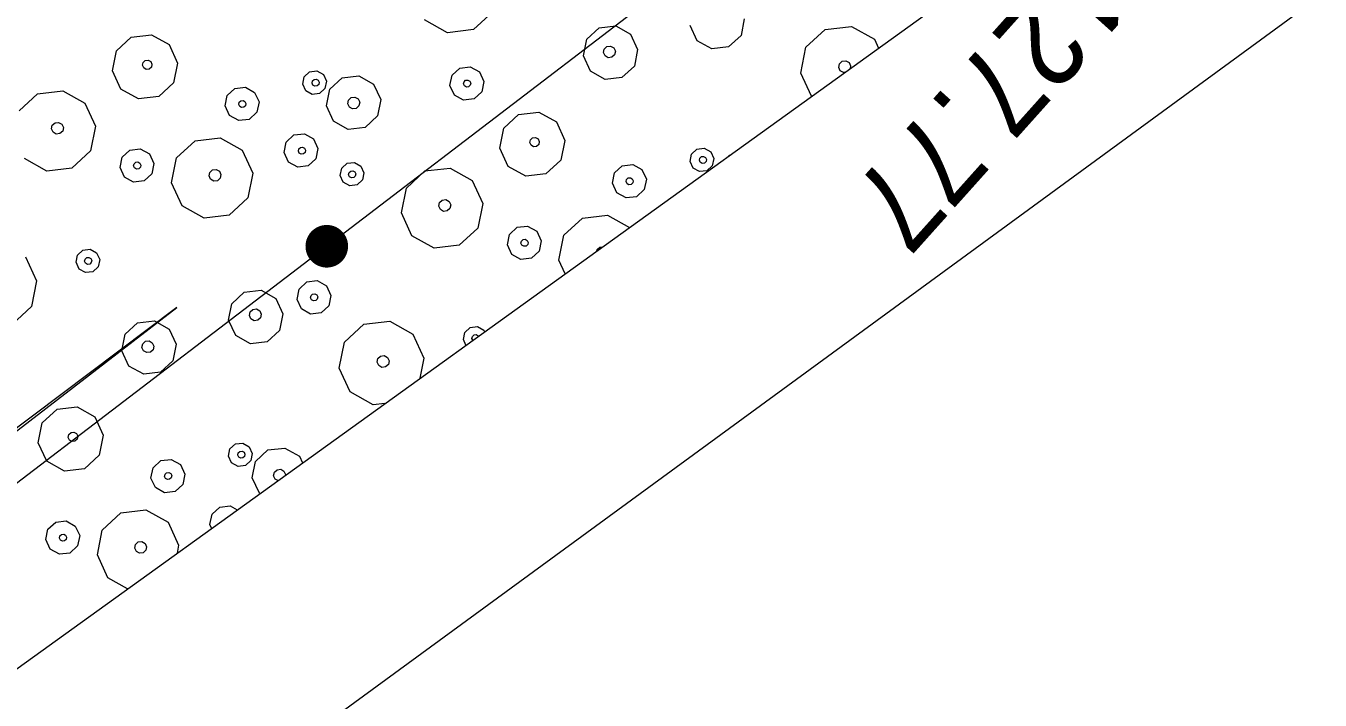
# Model space of a CAD drawing. Header units: metres. Extents: x -2858 to 512, y -1995 to 1252.
# Drawn here: x -453.65 to -447.58, y -183.69 to -180.53 of the extents above; entities that cross this region are included whole.
import ezdxf
from ezdxf.enums import TextEntityAlignment as Align

# ---------------------------------------------------------------- set-up
doc = ezdxf.new("R2010")
doc.units = ezdxf.units.M
for name, color, linetype in [('Calque commun', 7, 'Continuous'), ('Calque15', 7, 'Continuous'), ('Calque7', 7, 'Continuous'), ('Calque8', 7, 'Continuous')]:
    doc.layers.add(name, color=color, linetype=linetype)
doc.styles.add('Arial12', font='arial.ttf', dxfattribs={"width": 0.9, "height": 0.41584})

# ---------------------------------------------------------------- blocks, each defined once
blk = doc.blocks.new('GeoRond')
at = {"linetype": 'Continuous', "ltscale": 2.5, "const_width": 0.499, "flags": 128}
blk.add_lwpolyline([(-0.2505, 0, 1), (0.2505, 0, 1)], format="xyb", close=True, dxfattribs=at)
blk = doc.blocks.new('geometrebondepartleger')
at = {"layer": 'Calque7', "color": 1, "linetype": 'Continuous', "lineweight": 9}
blk.add_polyline3d([(141.2008, 124.9129, 79), (146.0805, 124.0046, 79), (151.5015, 122.9015, 79), (157.3363, 121.7891, 79), (165.9825, 119.9858, 79), (155.3815, 121.9588, 79), (170.0435, 119.0562, 79)], dxfattribs=at)
at = {"layer": 'Calque8', "color": 0, "linetype": 'ByBlock', "lineweight": -2, "xscale": 0.1999999977532173, "yscale": 0.1999999977532173, "zscale": 0.1999999977532173, "rotation": 349.2065595604402}
blk.add_blockref('GeoRond', (154.6983, 122.292, 79), dxfattribs=at)
at = {"layer": 'Calque15', "color": 1, "linetype": 'ByBlock', "lineweight": -2, "style": 'Arial12', "width": 0.9}
blk.add_text('127.77', height=0.41584, dxfattribs=at).set_placement((151.3134, 124.3667, 206.7689), align=Align.TOP_LEFT)
blk = doc.blocks.new('pattern')
at = {"layer": 'Calque commun', "color": 54, "linetype": 'Continuous', "lineweight": 9}
for p, q in [((82.029, 112.2355), (82.047, 112.2771)), ((82.0558, 112.1148), (82.029, 112.2355)), ((82.1902, 112.2197), (82.1971, 112.2356)), ((82.1939, 112.2028), (82.1902, 112.2197)), ((82.1971, 112.2356), (82.2075, 112.2418)), ((82.2379, 112.2351), (82.2422, 112.2313)), ((82.2459, 112.2144), (82.239, 112.1985)), ((82.2422, 112.2313), (82.2459, 112.2144)), ((82.2069, 112.1914), (82.1939, 112.2028)), ((82.2241, 112.1897), (82.2069, 112.1914)), ((82.239, 112.1985), (82.2241, 112.1897)), ((82.4255, 112.1938), (82.378, 112.0841)), ((82.1485, 112.033), (82.0558, 112.1148)), ((82.378, 112.0841), (82.2715, 112.0213)), ((82.8878, 112.0913), (82.8866, 112.0923)), ((82.8939, 112.0907), (82.8878, 112.0913)), ((82.2715, 112.0213), (82.1485, 112.033)), ((82.9353, 112.0152), (82.9491, 112.047)), ((82.9491, 112.047), (82.9789, 112.0645)), ((82.971, 112.0148), (82.9751, 112.0243)), ((82.9751, 112.0243), (82.984, 112.0296)), ((82.9789, 112.0645), (83.0133, 112.0613)), ((82.984, 112.0296), (82.9944, 112.0286)), ((82.9944, 112.0286), (83.0022, 112.0218)), ((83.0022, 112.0218), (83.0044, 112.0116)), ((83.0133, 112.0613), (83.0393, 112.0384)), ((83.0393, 112.0384), (83.0468, 112.0046)), ((82.9428, 111.9814), (82.9353, 112.0152)), ((82.9688, 111.9585), (82.9428, 111.9814)), ((82.9732, 112.0047), (82.971, 112.0148)), ((82.981, 111.9978), (82.9732, 112.0047)), ((82.9913, 111.9968), (82.981, 111.9978)), ((83.0003, 112.0021), (82.9913, 111.9968)), ((83.0044, 112.0116), (83.0003, 112.0021)), ((83.033, 111.9728), (83.0032, 111.9552)), ((83.0468, 112.0046), (83.033, 111.9728)), ((83.4795, 111.8523), (83.4538, 111.9675)), ((83.0032, 111.9552), (82.9688, 111.9585)), ((83.2324, 111.8759), (83.275, 111.9011)), ((83.275, 111.9011), (83.3242, 111.8964)), ((83.6157, 111.9256), (83.6062, 111.9339)), ((83.6329, 111.9239), (83.6157, 111.9256)), ((83.638, 111.9269), (83.6329, 111.9239)), ((83.2127, 111.8306), (83.2324, 111.8759)), ((83.2791, 111.835), (83.288, 111.8403)), ((83.288, 111.8403), (83.2983, 111.8393)), ((83.2983, 111.8393), (83.3061, 111.8324)), ((83.3242, 111.8964), (83.3613, 111.8637)), ((83.3613, 111.8637), (83.372, 111.8154)), ((83.5684, 111.7738), (83.4795, 111.8523)), ((83.8168, 111.8876), (83.7887, 111.8228)), ((83.2235, 111.7823), (83.2127, 111.8306)), ((83.2606, 111.7496), (83.2235, 111.7823)), ((83.2749, 111.8255), (83.2791, 111.835)), ((83.2772, 111.8153), (83.2749, 111.8255)), ((83.285, 111.8085), (83.2772, 111.8153)), ((83.2953, 111.8075), (83.285, 111.8085)), ((83.3043, 111.8127), (83.2953, 111.8075)), ((83.3084, 111.8223), (83.3043, 111.8127)), ((83.3061, 111.8324), (83.3084, 111.8223)), ((83.372, 111.8154), (83.3523, 111.77)), ((83.7887, 111.8228), (83.6865, 111.7625)), ((84.2683, 111.7803), (84.2715, 111.7875)), ((84.2759, 111.7465), (84.2683, 111.7803)), ((84.3061, 111.7774), (84.3071, 111.7797)), ((82.3656, 111.7169), (82.4337, 111.7572)), ((82.4337, 111.7572), (82.5125, 111.7496)), ((82.5125, 111.7496), (82.5718, 111.6973)), ((83.3098, 111.7449), (83.2606, 111.7496)), ((83.3523, 111.77), (83.3098, 111.7449)), ((83.6865, 111.7625), (83.5684, 111.7738)), ((83.7767, 111.701), (83.8193, 111.7261)), ((83.8193, 111.7261), (83.8685, 111.7214)), ((83.8685, 111.7214), (83.9056, 111.6887)), ((84.3018, 111.7236), (84.2759, 111.7465)), ((84.3363, 111.7203), (84.3018, 111.7236)), ((84.3084, 111.7673), (84.3061, 111.7774)), ((84.3161, 111.7604), (84.3084, 111.7673)), ((84.3265, 111.7594), (84.3161, 111.7604)), ((84.3354, 111.7647), (84.3265, 111.7594)), ((84.3389, 111.7727), (84.3354, 111.7647)), ((84.3661, 111.7379), (84.3363, 111.7203)), ((84.3774, 111.7642), (84.3661, 111.7379)), ((82.5718, 111.6973), (82.589, 111.6201)), ((83.757, 111.6556), (83.7767, 111.701)), ((83.8192, 111.6505), (83.8234, 111.66)), ((83.8234, 111.66), (83.8323, 111.6653)), ((83.8323, 111.6653), (83.8427, 111.6643)), ((83.8427, 111.6643), (83.8504, 111.6574)), ((83.8504, 111.6574), (83.8527, 111.6473)), ((83.9056, 111.6887), (83.9163, 111.6404)), ((84.5046, 111.5443), (84.5538, 111.6577)), ((84.5538, 111.6577), (84.6373, 111.707)), ((84.8345, 111.6636), (84.876, 111.627)), ((82.589, 111.6201), (82.5575, 111.5475)), ((83.7678, 111.6074), (83.757, 111.6556)), ((83.8049, 111.5746), (83.7678, 111.6074)), ((83.8215, 111.6404), (83.8192, 111.6505)), ((83.8293, 111.6335), (83.8215, 111.6404)), ((83.8396, 111.6325), (83.8293, 111.6335)), ((83.8486, 111.6378), (83.8396, 111.6325)), ((83.8527, 111.6473), (83.8486, 111.6378)), ((83.9163, 111.6404), (83.8967, 111.5951)), ((84.876, 111.627), (84.9028, 111.5064)), ((83.8541, 111.5699), (83.8049, 111.5746)), ((83.8967, 111.5951), (83.8541, 111.5699)), ((84.5315, 111.4236), (84.5046, 111.5443)), ((84.6658, 111.5286), (84.6727, 111.5444)), ((84.6727, 111.5444), (84.6876, 111.5532)), ((84.6876, 111.5532), (84.7049, 111.5516)), ((84.7049, 111.5516), (84.7178, 111.5401)), ((84.7178, 111.5401), (84.7216, 111.5232)), ((85.287, 111.5297), (85.3005, 111.561)), ((85.3872, 111.522), (85.3941, 111.5379)), ((85.3941, 111.5379), (85.3972, 111.5397)), ((82.8062, 111.4394), (82.8743, 111.4796)), ((82.8743, 111.4796), (82.953, 111.4721)), ((83.3518, 111.469), (83.4335, 111.5173)), ((83.4335, 111.5173), (83.528, 111.5082)), ((83.528, 111.5082), (83.5992, 111.4454)), ((84.6696, 111.5117), (84.6658, 111.5286)), ((84.6826, 111.5002), (84.6696, 111.5117)), ((84.6998, 111.4986), (84.6826, 111.5002)), ((84.7147, 111.5074), (84.6998, 111.4986)), ((84.7216, 111.5232), (84.7147, 111.5074)), ((84.9028, 111.5064), (84.8537, 111.393)), ((85.3042, 111.4525), (85.287, 111.5297)), ((85.391, 111.5051), (85.3872, 111.522)), ((85.4039, 111.4937), (85.391, 111.5051)), ((85.4212, 111.492), (85.4039, 111.4937)), ((85.4361, 111.5008), (85.4212, 111.492)), ((85.4429, 111.5167), (85.4361, 111.5008)), ((85.4399, 111.5303), (85.4429, 111.5167)), ((85.5418, 111.5054), (85.5103, 111.4328)), ((85.5412, 111.508), (85.5418, 111.5054)), ((85.6772, 111.443), (85.669, 111.4799)), ((82.7747, 111.3668), (82.8062, 111.4394)), ((82.953, 111.4721), (83.0123, 111.4197)), ((83.0123, 111.4197), (83.0295, 111.3425)), ((83.314, 111.3819), (83.3518, 111.469)), ((83.5992, 111.4454), (83.6198, 111.3528)), ((83.8293, 111.3791), (83.9315, 111.4394)), ((83.9315, 111.4394), (84.0496, 111.4281)), ((84.0496, 111.4281), (84.1386, 111.3496)), ((84.6242, 111.3418), (84.5315, 111.4236)), ((85.3635, 111.4001), (85.3042, 111.4525)), ((85.5103, 111.4328), (85.4422, 111.3926)), ((85.7143, 111.4103), (85.6772, 111.443)), ((85.8061, 111.4307), (85.7635, 111.4056)), ((85.8136, 111.4481), (85.8061, 111.4307)), ((82.7919, 111.2896), (82.7747, 111.3668)), ((82.8751, 111.3509), (82.882, 111.3668)), ((82.882, 111.3668), (82.8969, 111.3756)), ((82.8969, 111.3756), (82.9141, 111.374)), ((82.9141, 111.374), (82.9271, 111.3625)), ((82.9271, 111.3625), (82.9308, 111.3456)), ((83.3347, 111.2892), (83.314, 111.3819)), ((83.4302, 111.3705), (83.4358, 111.3832)), ((83.4333, 111.357), (83.4302, 111.3705)), ((83.4436, 111.3478), (83.4333, 111.357)), ((83.4358, 111.3832), (83.4477, 111.3903)), ((83.4477, 111.3903), (83.4615, 111.3889)), ((83.4693, 111.3536), (83.4574, 111.3465)), ((83.4615, 111.3889), (83.4718, 111.3798)), ((83.4748, 111.3663), (83.4693, 111.3536)), ((83.4718, 111.3798), (83.4748, 111.3663)), ((83.7821, 111.2702), (83.8293, 111.3791)), ((84.8537, 111.393), (84.7472, 111.3301)), ((85.4422, 111.3926), (85.3635, 111.4001)), ((85.411, 111.324), (85.4248, 111.3558)), ((85.4248, 111.3558), (85.4546, 111.3734)), ((85.4546, 111.3734), (85.489, 111.3701)), ((85.489, 111.3701), (85.515, 111.3472)), ((85.7635, 111.4056), (85.7143, 111.4103)), ((85.9293, 111.277), (85.9765, 111.3858)), ((85.9765, 111.3858), (86.0091, 111.4051)), ((82.8789, 111.334), (82.8751, 111.3509)), ((82.8918, 111.3226), (82.8789, 111.334)), ((82.9091, 111.321), (82.8918, 111.3226)), ((82.924, 111.3298), (82.9091, 111.321)), ((82.9308, 111.3456), (82.924, 111.3298)), ((83.0295, 111.3425), (82.9981, 111.2699)), ((83.4574, 111.3465), (83.4436, 111.3478)), ((83.6198, 111.3528), (83.5821, 111.2657)), ((84.1386, 111.3496), (84.1644, 111.2338)), ((84.7472, 111.3301), (84.6242, 111.3418)), ((85.4185, 111.2903), (85.411, 111.324)), ((85.4466, 111.3237), (85.4508, 111.3332)), ((85.4489, 111.3135), (85.4466, 111.3237)), ((85.4567, 111.3067), (85.4489, 111.3135)), ((85.4508, 111.3332), (85.4597, 111.3385)), ((85.467, 111.3057), (85.4567, 111.3067)), ((85.4597, 111.3385), (85.47, 111.3375)), ((85.476, 111.3109), (85.467, 111.3057)), ((85.47, 111.3375), (85.4778, 111.3306)), ((85.4801, 111.3205), (85.476, 111.3109)), ((85.4778, 111.3306), (85.4801, 111.3205)), ((85.5225, 111.3134), (85.5087, 111.2817)), ((85.515, 111.3472), (85.5225, 111.3134)), ((86.2887, 111.3435), (86.3116, 111.2405)), ((82.8512, 111.2372), (82.7919, 111.2896)), ((82.9299, 111.2297), (82.8512, 111.2372)), ((82.9981, 111.2699), (82.9299, 111.2297)), ((83.4058, 111.2264), (83.3347, 111.2892)), ((83.5821, 111.2657), (83.5003, 111.2174)), ((83.8079, 111.1544), (83.7821, 111.2702)), ((83.9274, 111.256), (83.9343, 111.2719)), ((83.9312, 111.2391), (83.9274, 111.256)), ((83.9441, 111.2276), (83.9312, 111.2391)), ((83.9343, 111.2719), (83.9492, 111.2806)), ((83.9492, 111.2806), (83.9664, 111.279)), ((83.9763, 111.2348), (83.9614, 111.226)), ((83.9664, 111.279), (83.9794, 111.2676)), ((83.9831, 111.2507), (83.9763, 111.2348)), ((83.9794, 111.2676), (83.9831, 111.2507)), ((84.1644, 111.2338), (84.1172, 111.1249)), ((85.4445, 111.2673), (85.4185, 111.2903)), ((85.4789, 111.2641), (85.4445, 111.2673)), ((85.5087, 111.2817), (85.4789, 111.2641)), ((85.9551, 111.1611), (85.9293, 111.277)), ((86.0746, 111.2628), (86.0815, 111.2786)), ((86.0784, 111.2459), (86.0746, 111.2628)), ((86.0913, 111.2344), (86.0784, 111.2459)), ((86.0815, 111.2786), (86.0964, 111.2874)), ((86.1086, 111.2328), (86.0913, 111.2344)), ((86.0964, 111.2874), (86.1136, 111.2858)), ((86.1235, 111.2416), (86.1086, 111.2328)), ((86.1136, 111.2858), (86.1266, 111.2743)), ((86.1304, 111.2574), (86.1235, 111.2416)), ((86.1266, 111.2743), (86.1304, 111.2574)), ((86.3116, 111.2405), (86.2644, 111.1317)), ((83.5003, 111.2174), (83.4058, 111.2264)), ((83.9614, 111.226), (83.9441, 111.2276)), ((85.6884, 111.1394), (85.7081, 111.1848)), ((85.7081, 111.1848), (85.7507, 111.2099)), ((85.7507, 111.2099), (85.7999, 111.2052)), ((85.7999, 111.2052), (85.8369, 111.1725)), ((85.8369, 111.1725), (85.8477, 111.1242)), ((83.8969, 111.0758), (83.8079, 111.1544)), ((84.1172, 111.1249), (84.015, 111.0646)), ((84.6065, 111.0908), (84.6262, 111.1361)), ((84.6262, 111.1361), (84.6688, 111.1613)), ((84.6688, 111.1613), (84.718, 111.1566)), ((84.718, 111.1566), (84.7551, 111.1239)), ((84.7551, 111.1239), (84.7658, 111.0756)), ((85.6992, 111.0912), (85.6884, 111.1394)), ((85.7506, 111.1343), (85.7547, 111.1438)), ((85.7529, 111.1242), (85.7506, 111.1343)), ((85.7606, 111.1173), (85.7529, 111.1242)), ((85.7547, 111.1438), (85.7637, 111.1491)), ((85.771, 111.1163), (85.7606, 111.1173)), ((85.7637, 111.1491), (85.774, 111.1481)), ((85.7799, 111.1216), (85.771, 111.1163)), ((85.774, 111.1481), (85.7818, 111.1412)), ((85.7841, 111.1311), (85.7799, 111.1216)), ((85.7818, 111.1412), (85.7841, 111.1311)), ((85.8477, 111.1242), (85.828, 111.0789)), ((86.0441, 111.0826), (85.9551, 111.1611)), ((86.2644, 111.1317), (86.1622, 111.0714)), ((84.015, 111.0646), (83.8969, 111.0758)), ((84.6173, 111.0425), (84.6065, 111.0908)), ((84.6687, 111.0856), (84.6729, 111.0952)), ((84.671, 111.0755), (84.6687, 111.0856)), ((84.6788, 111.0686), (84.671, 111.0755)), ((84.6729, 111.0952), (84.6818, 111.1004)), ((84.6891, 111.0677), (84.6788, 111.0686)), ((84.6818, 111.1004), (84.6921, 111.0995)), ((84.698, 111.0729), (84.6891, 111.0677)), ((84.6921, 111.0995), (84.6999, 111.0926)), ((84.7022, 111.0825), (84.698, 111.0729)), ((84.6999, 111.0926), (84.7022, 111.0825)), ((84.7658, 111.0756), (84.7461, 111.0302)), ((84.8412, 111.0258), (84.9094, 111.066)), ((84.9094, 111.066), (84.9881, 111.0585)), ((84.9881, 111.0585), (85.0474, 111.0061)), ((85.7362, 111.0584), (85.6992, 111.0912)), ((85.7854, 111.0537), (85.7362, 111.0584)), ((85.828, 111.0789), (85.7854, 111.0537)), ((86.1622, 111.0714), (86.0441, 111.0826)), ((83.38, 110.9563), (83.3997, 111.0017)), ((83.3997, 111.0017), (83.4422, 111.0268)), ((83.4422, 111.0268), (83.4915, 111.0221)), ((83.4915, 111.0221), (83.5285, 110.9894)), ((83.5285, 110.9894), (83.5393, 110.9411)), ((84.6543, 111.0098), (84.6173, 111.0425)), ((84.7036, 111.0051), (84.6543, 111.0098)), ((84.7461, 111.0302), (84.7036, 111.0051)), ((84.8098, 110.9532), (84.8412, 111.0258)), ((85.0474, 111.0061), (85.0646, 110.9289)), ((86.2327, 110.9645), (86.2524, 111.0098)), ((86.2524, 111.0098), (86.295, 111.035)), ((86.295, 111.035), (86.3442, 111.0303)), ((86.3442, 111.0303), (86.3812, 110.9975)), ((86.3812, 110.9975), (86.392, 110.9493)), ((83.3907, 110.9081), (83.38, 110.9563)), ((83.4422, 110.9512), (83.4463, 110.9607)), ((83.4445, 110.9411), (83.4422, 110.9512)), ((83.4522, 110.9342), (83.4445, 110.9411)), ((83.4463, 110.9607), (83.4553, 110.966)), ((83.4626, 110.9332), (83.4522, 110.9342)), ((83.4553, 110.966), (83.4656, 110.965)), ((83.4715, 110.9385), (83.4626, 110.9332)), ((83.4656, 110.965), (83.4734, 110.9581)), ((83.4756, 110.948), (83.4715, 110.9385)), ((83.4734, 110.9581), (83.4756, 110.948)), ((83.5393, 110.9411), (83.5196, 110.8958)), ((84.827, 110.876), (84.8098, 110.9532)), ((84.9028, 110.9358), (84.9097, 110.9517)), ((84.9065, 110.9189), (84.9028, 110.9358)), ((84.9097, 110.9517), (84.9246, 110.9605)), ((84.9246, 110.9605), (84.9418, 110.9589)), ((84.9418, 110.9589), (84.9548, 110.9474)), ((84.9585, 110.9305), (84.9516, 110.9146)), ((84.9548, 110.9474), (84.9585, 110.9305)), ((85.0646, 110.9289), (85.0332, 110.8563)), ((86.2435, 110.9162), (86.2327, 110.9645)), ((86.2949, 110.9593), (86.299, 110.9688)), ((86.2972, 110.9492), (86.2949, 110.9593)), ((86.305, 110.9423), (86.2972, 110.9492)), ((86.299, 110.9688), (86.308, 110.9741)), ((86.3153, 110.9413), (86.305, 110.9423)), ((86.308, 110.9741), (86.3183, 110.9731)), ((86.3242, 110.9466), (86.3153, 110.9413)), ((86.3183, 110.9731), (86.3261, 110.9663)), ((86.3284, 110.9561), (86.3242, 110.9466)), ((86.3261, 110.9663), (86.3284, 110.9561)), ((86.392, 110.9493), (86.3723, 110.9039)), ((83.4278, 110.8753), (83.3907, 110.9081)), ((83.477, 110.8706), (83.4278, 110.8753)), ((83.5196, 110.8958), (83.477, 110.8706)), ((84.0802, 110.8364), (84.094, 110.8681)), ((84.094, 110.8681), (84.1238, 110.8857)), ((84.1238, 110.8857), (84.1582, 110.8824)), ((84.1582, 110.8824), (84.1842, 110.8595)), ((84.8863, 110.8236), (84.827, 110.876)), ((84.9195, 110.9075), (84.9065, 110.9189)), ((84.9367, 110.9058), (84.9195, 110.9075)), ((84.9516, 110.9146), (84.9367, 110.9058)), ((86.2805, 110.8835), (86.2435, 110.9162)), ((86.3298, 110.8788), (86.2805, 110.8835)), ((86.3723, 110.9039), (86.3298, 110.8788)), ((83.1271, 110.8153), (83.2501, 110.8036)), ((84.0877, 110.8026), (84.0802, 110.8364)), ((84.1197, 110.8336), (84.1238, 110.8431)), ((84.1219, 110.8235), (84.1197, 110.8336)), ((84.1297, 110.8166), (84.1219, 110.8235)), ((84.1238, 110.8431), (84.1327, 110.8484)), ((84.14, 110.8156), (84.1297, 110.8166)), ((84.1327, 110.8484), (84.1431, 110.8474)), ((84.149, 110.8209), (84.14, 110.8156)), ((84.1431, 110.8474), (84.1508, 110.8406)), ((84.1531, 110.8304), (84.149, 110.8209)), ((84.1508, 110.8406), (84.1531, 110.8304)), ((84.1917, 110.8257), (84.1779, 110.794)), ((84.1842, 110.8595), (84.1917, 110.8257)), ((84.965, 110.8161), (84.8863, 110.8236)), ((85.0332, 110.8563), (84.965, 110.8161)), ((85.8275, 110.7778), (85.9092, 110.8261)), ((85.9092, 110.8261), (86.0037, 110.8171)), ((86.0037, 110.8171), (86.0749, 110.7543)), ((83.2501, 110.8036), (83.3428, 110.7218)), ((84.1137, 110.7797), (84.0877, 110.8026)), ((84.1481, 110.7764), (84.1137, 110.7797)), ((84.1779, 110.794), (84.1481, 110.7764)), ((85.2504, 110.6756), (85.2818, 110.7482)), ((85.2818, 110.7482), (85.3499, 110.7884)), ((85.3499, 110.7884), (85.4287, 110.7809)), ((85.4287, 110.7809), (85.488, 110.7286)), ((85.7897, 110.6907), (85.8275, 110.7778)), ((86.0749, 110.7543), (86.0955, 110.6616)), ((83.3428, 110.7218), (83.3697, 110.6012)), ((83.7538, 110.6245), (83.7853, 110.6971)), ((83.7853, 110.6971), (83.8534, 110.7373)), ((83.8534, 110.7373), (83.9321, 110.7298)), ((83.9321, 110.7298), (83.9914, 110.6774)), ((85.488, 110.7286), (85.5052, 110.6513)), ((85.8103, 110.5981), (85.7897, 110.6907)), ((85.9059, 110.6794), (85.9114, 110.6921)), ((85.9114, 110.6921), (85.9233, 110.6991)), ((85.9233, 110.6991), (85.9371, 110.6978)), ((85.9371, 110.6978), (85.9475, 110.6886)), ((85.9475, 110.6886), (85.9505, 110.6751)), ((83.771, 110.5473), (83.7538, 110.6245)), ((83.854, 110.6168), (83.8609, 110.6327)), ((83.8609, 110.6327), (83.8758, 110.6415)), ((83.8758, 110.6415), (83.893, 110.6398)), ((83.893, 110.6398), (83.906, 110.6284)), ((83.906, 110.6284), (83.9098, 110.6115)), ((83.9914, 110.6774), (84.0086, 110.6002)), ((84.1333, 110.5861), (84.153, 110.6314)), ((84.153, 110.6314), (84.1955, 110.6566)), ((84.1955, 110.6566), (84.2448, 110.6519)), ((84.2448, 110.6519), (84.2818, 110.6192)), ((85.2676, 110.5984), (85.2504, 110.6756)), ((85.3508, 110.6598), (85.3577, 110.6757)), ((85.3545, 110.6429), (85.3508, 110.6598)), ((85.3675, 110.6314), (85.3545, 110.6429)), ((85.3577, 110.6757), (85.3726, 110.6844)), ((85.3847, 110.6298), (85.3675, 110.6314)), ((85.3726, 110.6844), (85.3898, 110.6828)), ((85.3996, 110.6386), (85.3847, 110.6298)), ((85.3898, 110.6828), (85.4028, 110.6713)), ((85.4065, 110.6545), (85.3996, 110.6386)), ((85.4028, 110.6713), (85.4065, 110.6545)), ((85.5052, 110.6513), (85.4737, 110.5788)), ((85.9089, 110.6658), (85.9059, 110.6794)), ((85.9193, 110.6567), (85.9089, 110.6658)), ((85.9331, 110.6554), (85.9193, 110.6567)), ((85.945, 110.6624), (85.9331, 110.6554)), ((85.9505, 110.6751), (85.945, 110.6624)), ((86.0955, 110.6616), (86.0577, 110.5745)), ((83.8578, 110.5999), (83.854, 110.6168)), ((83.8708, 110.5885), (83.8578, 110.5999)), ((83.888, 110.5868), (83.8708, 110.5885)), ((83.9029, 110.5956), (83.888, 110.5868)), ((83.9098, 110.6115), (83.9029, 110.5956)), ((84.0086, 110.6002), (83.9772, 110.5276)), ((84.1441, 110.5378), (84.1333, 110.5861)), ((84.1942, 110.5839), (84.1983, 110.5934)), ((84.1965, 110.5737), (84.1942, 110.5839)), ((84.2043, 110.5669), (84.1965, 110.5737)), ((84.1983, 110.5934), (84.2073, 110.5987)), ((84.2146, 110.5659), (84.2043, 110.5669)), ((84.2073, 110.5987), (84.2176, 110.5977)), ((84.2235, 110.5712), (84.2146, 110.5659)), ((84.2176, 110.5977), (84.2254, 110.5908)), ((84.2277, 110.5807), (84.2235, 110.5712)), ((84.2254, 110.5908), (84.2277, 110.5807)), ((84.2926, 110.5709), (84.2729, 110.5255)), ((84.2818, 110.6192), (84.2926, 110.5709)), ((85.3269, 110.546), (85.2676, 110.5984)), ((85.4737, 110.5788), (85.4056, 110.5385)), ((85.8815, 110.5352), (85.8103, 110.5981)), ((86.0577, 110.5745), (85.976, 110.5262)), ((83.8303, 110.4949), (83.771, 110.5473)), ((83.9772, 110.5276), (83.909, 110.4874)), ((84.1811, 110.5051), (84.1441, 110.5378)), ((84.2303, 110.5004), (84.1811, 110.5051)), ((84.2729, 110.5255), (84.2303, 110.5004)), ((84.4434, 110.4806), (84.5455, 110.541)), ((84.5455, 110.541), (84.6637, 110.5297)), ((84.6637, 110.5297), (84.7526, 110.4512)), ((85.4056, 110.5385), (85.3269, 110.546)), ((85.976, 110.5262), (85.8815, 110.5352)), ((83.909, 110.4874), (83.8303, 110.4949)), ((83.8778, 110.4188), (83.8916, 110.4506)), ((83.8916, 110.4506), (83.9214, 110.4682)), ((83.9214, 110.4682), (83.9558, 110.4649)), ((83.9558, 110.4649), (83.9818, 110.442)), ((84.3962, 110.3718), (84.4434, 110.4806)), ((84.7526, 110.4512), (84.7784, 110.3354)), ((83.8853, 110.3851), (83.8778, 110.4188)), ((83.9113, 110.3622), (83.8853, 110.3851)), ((83.9135, 110.4185), (83.9176, 110.428)), ((83.9157, 110.4083), (83.9135, 110.4185)), ((83.9235, 110.4015), (83.9157, 110.4083)), ((83.9176, 110.428), (83.9265, 110.4333)), ((83.9338, 110.4005), (83.9235, 110.4015)), ((83.9265, 110.4333), (83.9369, 110.4323)), ((83.9428, 110.4058), (83.9338, 110.4005)), ((83.9369, 110.4323), (83.9447, 110.4254)), ((83.9469, 110.4153), (83.9428, 110.4058)), ((83.9447, 110.4254), (83.9469, 110.4153)), ((83.9893, 110.4082), (83.9755, 110.3765)), ((83.9818, 110.442), (83.9893, 110.4082)), ((84.5483, 110.3734), (84.5632, 110.3822)), ((84.5632, 110.3822), (84.5805, 110.3806)), ((83.9457, 110.3589), (83.9113, 110.3622)), ((83.9755, 110.3765), (83.9457, 110.3589)), ((84.422, 110.2559), (84.3962, 110.3718)), ((84.5414, 110.3576), (84.5483, 110.3734)), ((84.5452, 110.3407), (84.5414, 110.3576)), ((84.5582, 110.3292), (84.5452, 110.3407)), ((84.5754, 110.3276), (84.5582, 110.3292)), ((84.5903, 110.3364), (84.5754, 110.3276)), ((84.5805, 110.3806), (84.5934, 110.3691)), ((84.5972, 110.3522), (84.5903, 110.3364)), ((84.5934, 110.3691), (84.5972, 110.3522)), ((84.7784, 110.3354), (84.7312, 110.2265)), ((84.1552, 110.2342), (84.1749, 110.2796)), ((84.1749, 110.2796), (84.2175, 110.3047)), ((84.2175, 110.3047), (84.2667, 110.3)), ((84.2667, 110.3), (84.3038, 110.2673)), ((84.3038, 110.2673), (84.3145, 110.219)), ((84.166, 110.186), (84.1552, 110.2342)), ((84.2174, 110.2291), (84.2216, 110.2386)), ((84.2197, 110.219), (84.2174, 110.2291)), ((84.2275, 110.2121), (84.2197, 110.219)), ((84.2216, 110.2386), (84.2305, 110.2439)), ((84.2378, 110.2111), (84.2275, 110.2121)), ((84.2305, 110.2439), (84.2408, 110.2429)), ((84.2467, 110.2164), (84.2378, 110.2111)), ((84.2408, 110.2429), (84.2486, 110.236)), ((84.2509, 110.2259), (84.2467, 110.2164)), ((84.2486, 110.236), (84.2509, 110.2259)), ((84.3145, 110.219), (84.2948, 110.1737)), ((84.5109, 110.1774), (84.422, 110.2559)), ((84.7312, 110.2265), (84.629, 110.1662)), ((85.2108, 110.1839), (85.2246, 110.2157)), ((85.2246, 110.2157), (85.2544, 110.2333)), ((85.2544, 110.2333), (85.2889, 110.23)), ((85.2889, 110.23), (85.3148, 110.2071)), ((85.3148, 110.2071), (85.3223, 110.1733)), ((84.203, 110.1532), (84.166, 110.186)), ((84.2523, 110.1485), (84.203, 110.1532)), ((84.2948, 110.1737), (84.2523, 110.1485)), ((84.629, 110.1662), (84.5109, 110.1774)), ((85.2184, 110.1501), (85.2108, 110.1839)), ((85.2443, 110.1272), (85.2184, 110.1501)), ((85.2486, 110.1811), (85.2527, 110.1906)), ((85.2509, 110.1709), (85.2486, 110.1811)), ((85.2586, 110.1641), (85.2509, 110.1709)), ((85.2527, 110.1906), (85.2617, 110.1959)), ((85.269, 110.1631), (85.2586, 110.1641)), ((85.2617, 110.1959), (85.272, 110.1949)), ((85.2779, 110.1684), (85.269, 110.1631)), ((85.272, 110.1949), (85.2798, 110.188)), ((85.2821, 110.1779), (85.2779, 110.1684)), ((85.3086, 110.1415), (85.2787, 110.124)), ((85.2798, 110.188), (85.2821, 110.1779)), ((85.3223, 110.1733), (85.3086, 110.1415)), ((84.6995, 110.0593), (84.7192, 110.1046)), ((84.7192, 110.1046), (84.7618, 110.1298)), ((84.7618, 110.1298), (84.811, 110.1251)), ((84.811, 110.1251), (84.8481, 110.0923)), ((84.8481, 110.0923), (84.8588, 110.0441)), ((85.2787, 110.124), (85.2443, 110.1272)), ((85.4963, 110.0613), (85.6027, 110.1242)), ((85.6027, 110.1242), (85.7258, 110.1125)), ((84.7103, 110.011), (84.6995, 110.0593)), ((84.7617, 110.0541), (84.7659, 110.0637)), ((84.764, 110.044), (84.7617, 110.0541)), ((84.7718, 110.0371), (84.764, 110.044)), ((84.7659, 110.0637), (84.7748, 110.0689)), ((84.7821, 110.0361), (84.7718, 110.0371)), ((84.7748, 110.0689), (84.7851, 110.0679)), ((84.7911, 110.0414), (84.7821, 110.0361)), ((84.7851, 110.0679), (84.7929, 110.0611)), ((84.7952, 110.0509), (84.7911, 110.0414)), ((84.7929, 110.0611), (84.7952, 110.0509)), ((84.8588, 110.0441), (84.8392, 109.9987)), ((85.4471, 109.9479), (85.4963, 110.0613)), ((84.7474, 109.9783), (84.7103, 110.011)), ((84.7966, 109.9736), (84.7474, 109.9783)), ((84.8392, 109.9987), (84.7966, 109.9736)), ((84.2943, 109.8726), (84.376, 109.9209)), ((84.376, 109.9209), (84.4705, 109.9119)), ((84.4705, 109.9119), (84.5417, 109.8491)), ((84.2565, 109.7855), (84.2943, 109.8726)), ((84.5417, 109.8491), (84.5623, 109.7564)), ((84.7718, 109.7827), (84.874, 109.843)), ((84.874, 109.843), (84.9921, 109.8318)), ((84.2772, 109.6929), (84.2565, 109.7855)), ((84.3727, 109.7742), (84.3783, 109.7869)), ((84.3758, 109.7607), (84.3727, 109.7742)), ((84.3783, 109.7869), (84.3902, 109.7939)), ((84.3902, 109.7939), (84.404, 109.7926)), ((84.404, 109.7926), (84.4143, 109.7834)), ((84.4143, 109.7834), (84.4173, 109.7699)), ((84.7246, 109.6738), (84.7718, 109.7827)), ((84.9921, 109.8318), (85.0811, 109.7532)), ((84.3861, 109.7515), (84.3758, 109.7607)), ((84.3999, 109.7502), (84.3861, 109.7515)), ((84.4118, 109.7572), (84.3999, 109.7502)), ((84.4173, 109.7699), (84.4118, 109.7572)), ((84.5623, 109.7564), (84.5246, 109.6693)), ((85.0811, 109.7532), (85.1069, 109.6374)), ((84.3483, 109.63), (84.2772, 109.6929)), ((84.5246, 109.6693), (84.4428, 109.621)), ((84.7504, 109.558), (84.7246, 109.6738)), ((84.8699, 109.6596), (84.8768, 109.6755)), ((84.8737, 109.6427), (84.8699, 109.6596)), ((84.8768, 109.6755), (84.8917, 109.6843)), ((84.8917, 109.6843), (84.9089, 109.6826)), ((84.9089, 109.6826), (84.9219, 109.6712)), ((84.9256, 109.6543), (84.9188, 109.6384)), ((84.9219, 109.6712), (84.9256, 109.6543)), ((84.4428, 109.621), (84.3483, 109.63)), ((84.8866, 109.6313), (84.8737, 109.6427)), ((84.9039, 109.6296), (84.8866, 109.6313)), ((84.9188, 109.6384), (84.9039, 109.6296)), ((84.8394, 109.4795), (84.7504, 109.558)), ((84.9575, 109.4682), (84.8394, 109.4795))]:
    blk.add_line(p, q, dxfattribs=at)
at = {"layer": 'Calque commun', "color": 7, "linetype": 'Continuous', "lineweight": 9}
mesh = blk.add_polyface(dxfattribs=at)
corners = [(70.8497, 113.5412), (53.8349, 19.1692), (74.7282, 106.3237), (76.0435, 113.5984), (74.769, 106.1763), (58.8077, 18.2701), (114.1703, 105.207), (114.1703, 98.5387)]
mesh.append_faces([[corners[k] for k in face] for face in [(3, 4, 6)]], dxfattribs={"vtx0": -1, "vtx1": -1, "color": 7})
mesh.append_faces([[corners[k] for k in face] for face in [(3, 2, 4)]], dxfattribs={"vtx0": -1, "vtx2": -1, "color": 7})
mesh.append_faces([[corners[k] for k in face] for face in [(5, 2, 1)]], dxfattribs={"vtx1": -1, "color": 7})
mesh.append_faces([[corners[k] for k in face] for face in [(0, 1, 2), (3, 0, 2)]], dxfattribs={"vtx1": -1, "vtx2": -1, "color": 7})
mesh.append_faces([[corners[k] for k in face] for face in [(4, 7, 6)]], dxfattribs={"vtx2": -1, "color": 7})

msp = doc.modelspace()

# ---------------------------------------------------------------- linework, layer by layer
at = {"layer": 'Calque commun', "color": 7, "linetype": 'Continuous', "lineweight": 9}
msp.add_line((-446.4317, -179.5557), (-453.7427, -184.8997), dxfattribs=at)

# ---------------------------------------------------------------- block references
at = {"layer": 'Calque commun', "color": 0, "linetype": 'ByBlock', "lineweight": -2, "rotation": 228.1617603435354}
for name, p in [('geometrebondepartleger', (-440.1616, 15.2632)), ('pattern', (-478.5712, -44.6144))]:
    msp.add_blockref(name, p, dxfattribs=at)

doc.saveas('drawing.dxf')
